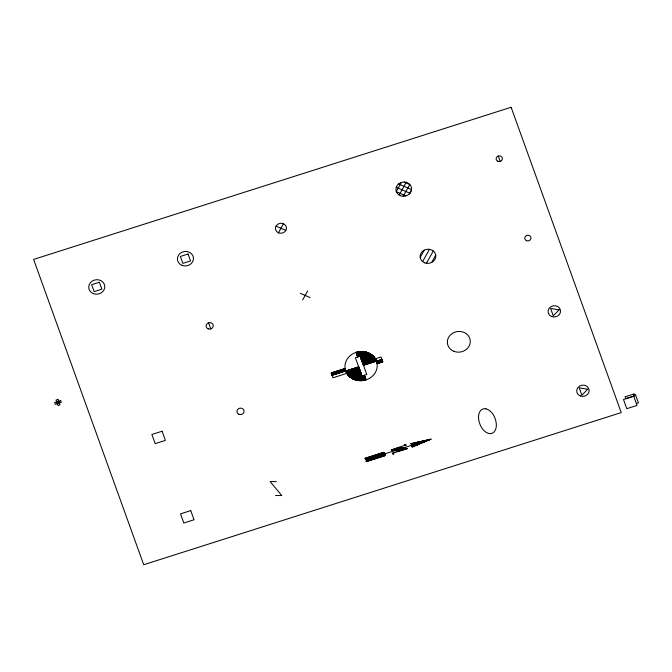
<?xml version="1.0" encoding="UTF-8"?>
<svg xmlns="http://www.w3.org/2000/svg" width="672" height="672" viewBox="0 0 672 672"><rect width="100%" height="100%" fill="white"/><g stroke="black" fill="none" stroke-linecap="round" stroke-linejoin="round"><path stroke-width="1.01" d="M393.733 452.894L393.338 453.961L392.372 453.348M383.628 452.382L365.207 458.48L383.704 452.592L365.282 458.69L384.014 452.726L365.593 458.825L384.09 452.936L365.669 459.035L384.476 453.281L366.055 459.379L384.787 453.415L366.366 459.514L384.863 453.625L366.442 459.724L366.106 461.698L384.838 455.734L385.165 453.76L383.628 452.382L364.896 458.346L366.442 459.724L385.014 454.045L366.517 459.934L385.09 454.255L366.358 460.219L385.006 454.742L366.274 460.715L384.922 455.238L366.265 461.42L384.838 455.734M392.482 453.768L392.801 453.197L393.103 454.037L393.028 453.121L393.33 453.961L393.263 453.046L393.565 453.886L393.683 452.903M412.331 445.108L411.995 447.082L431.054 439.135L410.785 443.73L412.331 445.108L412.465 446.93L414.725 445.973L412.079 446.586L417.228 444.948L412.238 446.3L419.261 444.066L412.163 446.09L421.529 443.108L412.322 445.805L424.024 442.075L412.247 445.595L426.762 440.975L412.406 445.318L429.257 439.942L412.331 445.108L428.173 439.824L412.255 444.898L425.519 440.437L411.944 444.763L423.1 440.966L411.869 444.553L420.689 441.504L411.558 444.419L418.034 442.117L411.482 444.209L415.615 442.655L411.172 444.074L412.969 443.268L411.02 443.654M278.426 232.789L283.483 223.734M302.652 299.956L307.7 290.9M396.304 191.579L401.402 182.431M399.151 195.006L406.216 182.347M403.234 196.224L409.794 184.464L404.258 182.053M409.172 194.107L411.508 189.916M420.185 257.418L424.225 250.177M422.604 261.618L429.467 249.312M426.426 263.298L433.306 250.967M431.651 262.466L435.733 255.142M57.364 403.704L59.287 403.091M357.176 352.061L356.143 352.397L357.781 356.941M356.185 352.514L358.47 351.784M356.227 352.64L359.285 351.666M356.269 352.758L359.94 351.59M356.32 352.884L360.503 351.548M356.362 353.002L360.998 351.532M356.404 353.128L361.452 351.523M356.446 353.254L361.872 351.523M356.496 353.371L362.267 351.532M356.538 353.497L362.636 351.548M356.58 353.615L362.981 351.574M356.622 353.741L363.317 351.607M356.672 353.858L363.938 351.683M356.756 354.102L364.232 351.725M356.798 354.228L364.518 351.767M356.849 354.346L364.795 351.817M356.891 354.472L365.056 351.868M356.933 354.589L365.316 351.918M356.975 354.715L365.568 351.977M357.025 354.841L365.812 352.036M357.067 354.959L366.047 352.094M357.109 355.085L366.274 352.162M357.151 355.202L366.5 352.229M357.193 355.328L366.719 352.296M357.244 355.446L367.139 352.43M357.328 355.69L367.349 352.498M357.37 355.816L367.55 352.573M357.42 355.933L367.744 352.649M357.462 356.059L367.937 352.724M357.504 356.177L368.122 352.8M357.546 356.303L368.306 352.876M357.596 356.429L368.491 352.951M357.638 356.546L368.668 353.035M357.68 356.672L368.844 353.111M357.722 356.79L369.012 353.195M369.18 353.279L355.396 357.706L361.998 376.026M360.2 356.278L369.348 353.363M360.242 356.395L369.667 353.531M360.335 356.639L369.827 353.615M360.377 356.765L369.978 353.707M360.419 356.882L370.129 353.791M360.469 357.008L370.28 353.884M360.511 357.126L370.432 353.968M360.553 357.252L370.574 354.06M360.595 357.378L370.717 354.152M360.646 357.496L370.852 354.245M360.688 357.622L370.994 354.337M360.73 357.739L371.129 354.43M360.772 357.865L371.263 354.522M360.822 357.983L371.389 354.614M360.864 358.109L371.65 354.808M360.948 358.352L371.776 354.9M360.998 358.47L371.902 355.001M361.04 358.596L372.019 355.093M361.082 358.714L372.145 355.194M361.124 358.84L372.263 355.295M361.175 358.966L372.38 355.387M361.217 359.083L372.49 355.488M361.259 359.209L372.607 355.589M361.301 359.327L372.716 355.69M361.343 359.453L372.826 355.79M361.393 359.57L372.935 355.891M361.435 359.696L373.145 356.101M361.519 359.94L373.246 356.202M361.57 360.058L373.346 356.303M361.612 360.184L373.447 356.412M361.654 360.301L373.548 356.513M361.696 360.427L373.649 356.622M361.746 360.553L373.741 356.723M361.788 360.671L373.834 356.832M361.83 360.797L373.926 356.941M361.872 360.914L374.018 357.05M361.922 361.04L374.111 357.151M361.964 361.158L374.195 357.26M362.006 361.284L374.287 357.37M362.048 361.402L374.455 357.588M362.141 361.645L374.539 357.697M362.183 361.771L374.615 357.806M362.225 361.889L374.699 357.916M362.275 362.015L374.774 358.033M362.317 362.141L374.85 358.142M362.359 362.258L374.926 358.252M362.401 362.384L375.001 358.369M362.452 362.502L375.077 358.478M362.494 362.628L375.152 358.596M362.536 362.746L375.22 358.705M345.097 368.474L331.212 372.901L332.976 377.782L359.57 369.272M362.578 362.872L381.007 357.034L382.771 361.914L377.068 363.728M331.246 372.994L345.114 368.567M362.628 362.989L375.43 359.05M331.33 373.237L345.156 368.827M362.712 363.233L375.488 359.167M331.38 373.355L345.181 368.962M362.754 363.359L375.556 359.276M331.422 373.481L345.206 369.088M362.804 363.476L375.623 359.394M331.464 373.598L345.232 369.214M362.846 363.602L375.682 359.512M331.506 373.724L345.257 369.34M362.888 363.728L375.74 359.629M331.556 373.842L345.29 369.466M362.93 363.846L375.799 359.747M331.598 373.968L345.316 369.592M362.972 363.972L375.858 359.864M331.64 374.086L345.349 369.718M363.023 364.09L375.917 359.982M331.682 374.212L345.383 369.844M363.065 364.216L375.976 360.1M331.733 374.338L345.416 369.97M363.107 364.333L376.026 360.217M331.775 374.455L345.45 370.096M363.149 364.459L376.085 360.335M331.817 374.581L345.484 370.222M363.199 364.577L376.135 360.461M331.859 374.699L345.517 370.348M363.241 364.703L376.236 360.696M331.951 374.942L345.601 370.591M363.325 364.946L376.286 360.822M331.993 375.068L345.643 370.717M363.376 365.064L376.328 360.94M332.035 375.186L345.685 370.843M363.418 365.19L376.379 361.057M332.086 375.312L358.697 366.862M363.46 365.316L381.889 359.47L376.463 361.301M345.769 371.087L358.73 366.954M345.811 371.204L358.772 367.08M376.505 361.427L381.965 359.688M345.862 371.33L358.814 367.198M376.547 361.553L382.015 359.806M345.912 371.448L358.865 367.324M376.589 361.67L382.057 359.932M345.962 371.566L358.907 367.441M376.631 361.796L382.099 360.058M346.013 371.692L358.949 367.567M376.664 361.922L382.141 360.175M346.063 371.809L358.991 367.685M376.706 362.048L382.192 360.301M346.114 371.927L359.041 367.811M376.74 362.174L382.234 360.419M346.164 372.044L359.125 368.054M376.807 362.418L382.318 360.662M346.282 372.288L359.167 368.18M376.832 362.544L382.368 360.788M346.34 372.406L359.218 368.298M376.866 362.678L382.41 360.906M346.399 372.523L359.26 368.424M376.9 362.804L382.452 361.032M346.458 372.632L359.302 368.542M376.925 362.93L382.494 361.15M346.517 372.75L359.344 368.668M376.95 363.056L382.536 361.276M346.584 372.868L359.394 368.785M376.975 363.182L382.586 361.402M346.643 372.985L359.436 368.911M377 363.317L382.628 361.519M346.71 373.103L359.478 369.029M377.026 363.443L382.67 361.645M346.777 373.212L359.52 369.155M377.042 363.569L382.712 361.763M346.912 373.447L359.612 369.398M346.987 373.556L359.696 369.642M347.13 373.783L359.747 369.768M347.206 373.892L359.789 369.886M347.281 374.01L359.831 370.012M347.357 374.119L359.873 370.129M347.432 374.228L359.923 370.255M347.508 374.346L359.965 370.373M347.592 374.455L360.007 370.499M347.676 374.564L360.049 370.616M347.76 374.674L360.091 370.742M347.844 374.783L360.142 370.86M347.928 374.892L360.184 370.986M348.02 375.001L360.226 371.112M348.104 375.11L360.318 371.356M348.289 375.32L360.36 371.473M348.382 375.43L360.402 371.599M348.474 375.53L360.444 371.717M348.575 375.64L360.494 371.843M348.667 375.74L360.536 371.96M348.768 375.85L360.578 372.086M348.869 375.95L360.62 372.204M348.97 376.051L360.671 372.33M349.079 376.16L360.713 372.448M349.18 376.261L360.755 372.574M349.289 376.362L360.797 372.7M349.398 376.463L360.847 372.817M349.507 376.564L360.931 373.061M349.734 376.765L360.973 373.187M349.852 376.866L361.024 373.304M349.969 376.967L361.066 373.43M350.087 377.059L361.108 373.548M350.213 377.16L361.15 373.674M350.33 377.252L361.2 373.792M350.456 377.353L361.242 373.918M350.582 377.446L361.284 374.035M350.708 377.546L361.326 374.161M350.843 377.639L361.376 374.287M350.977 377.731L361.418 374.405M351.112 377.824L361.502 374.648M351.389 378.008L361.553 374.774M351.523 378.101L361.595 374.892M351.674 378.193L361.637 375.018M351.817 378.277L361.679 375.136M351.96 378.37L361.729 375.262M352.111 378.462L361.771 375.379M352.271 378.546L361.813 375.505M352.422 378.63L361.855 375.623M352.582 378.714L361.897 375.749M352.741 378.806L361.948 375.875M352.909 378.89L366.778 374.497L360.167 356.185M353.077 378.966L364.417 375.354M353.245 379.05L364.51 375.598M353.59 379.21L364.552 375.724M353.774 379.294L364.594 375.841M353.959 379.369L364.644 375.967M354.144 379.445L364.686 376.085M354.329 379.52L364.728 376.211M354.53 379.596L364.77 376.328M354.724 379.672L364.82 376.454M354.925 379.739L364.862 376.572M355.135 379.814L364.904 376.698M355.345 379.882L364.946 376.824M355.564 379.949L364.997 376.942M355.782 380.016L365.039 377.068M356.009 380.075L365.123 377.311M356.488 380.201L365.173 377.429M356.731 380.26L365.215 377.555M356.983 380.31L365.257 377.672M357.244 380.36L365.299 377.798M357.512 380.411L365.35 377.916M357.798 380.461L365.392 378.042M358.084 380.503L365.434 378.16M358.386 380.545L365.476 378.286M358.697 380.579L365.526 378.412M359.024 380.612L365.568 378.529M359.36 380.646L365.61 378.655M359.722 380.663L365.702 378.899M360.511 380.688L365.744 379.016M360.948 380.68L365.786 379.142M361.418 380.671L365.828 379.26M361.948 380.638L365.87 379.386M362.552 380.579L365.921 379.504M363.275 380.486L365.963 379.63M364.249 380.31L366.005 379.747M404.771 445.62L404.93 444.679L406.031 444.898L391.121 449.996L398.882 451.256M366.442 459.724L431.054 439.135M392.33 453.348L407.316 448.568L399.546 447.308L391.667 450.055L399.857 447.443L392.204 450.114L400.403 447.502L392.75 450.173L400.949 447.56L393.061 450.307L401.486 447.628L393.607 450.366L401.797 447.762L394.145 450.433L402.343 447.821L394.691 450.492L402.889 447.88L395.002 450.626L404.83 448.199L396.631 450.803L405.376 448.258L396.942 450.937L405.678 448.392L397.488 451.004L406.224 448.451L398.034 451.063L406.77 448.51L398.336 451.198L407.316 448.568M633.721 396.253L623.49 399.521L626.791 408.677L637.022 405.418L633.36 395.186L635.41 394.54L638.4 402.839L636.35 403.494M276.385 481.614L270.11 481.572L281.803 495.541L275.537 495.499M398.58 183.943L411.55 189.596M396.236 187.286L409.97 193.276M396.354 191.705L405.938 195.88M276.016 226.111L285.886 230.412M300.241 293.278L310.111 297.578M404.62 445.46L404.704 444.965L405.166 445.519L404.863 444.679L405.401 445.444L405.098 444.604L405.636 445.368L405.334 444.528L406.106 445.217M498.28 156.03L500.212 161.381M364.384 375.262L366.038 379.84M208.572 322.804L210.773 328.91M58.75 401.218L59.396 403.024M56.582 401.915L57.229 403.712M559.062 309.851L553.258 315.815L550.595 308.431L559.062 309.851M587.689 389.231L581.885 395.195L579.222 387.811L587.689 389.231M511.115 107.268L33.6 259.417L143.716 564.732L621.23 412.583L511.115 107.268M99.38 282.265L91.661 284.718L94.156 291.631L101.875 289.17L99.38 282.265M188.059 254.008L180.348 256.469L182.834 263.374L190.554 260.912L188.059 254.008M57.968 399.428L56.045 400.042L58.01 405.502L59.934 404.888L57.968 399.428M60.673 400.613L54.659 402.528L55.306 404.326L61.32 402.41L60.673 400.613M162.112 431.222L151.88 434.482L155.182 443.638L165.413 440.378L162.112 431.222M190.739 510.602L180.508 513.862L183.809 523.026L194.048 519.758L190.739 510.602M634.049 393.952L625.094 396.799L625.758 398.63L634.712 395.783L634.049 393.952M93.45 293.647A8.047 7.241 -8.2 0 0 104.756 286.02A8.047 7.241 -8.2 0 0 92.089 281.173A8.047 7.241 -8.2 0 0 93.45 293.647M182.137 265.39A8.047 7.241 -8.2 0 0 193.435 257.762A8.047 7.241 -8.2 0 0 180.776 252.916A8.047 7.241 -8.2 0 0 182.137 265.39M208.194 328.852A3.595 3.234 -8.2 0 0 213.242 325.45A3.595 3.234 -8.2 0 0 207.589 323.282A3.595 3.234 -8.2 0 0 208.194 328.852M239.03 414.338A3.595 3.234 -8.2 0 0 244.07 410.936A3.595 3.234 -8.2 0 0 238.417 408.769A3.595 3.234 -8.2 0 0 239.03 414.338M278.67 232.882A5.552 4.998 -8.2 0 0 286.465 227.623A5.552 4.998 -8.2 0 0 277.729 224.28A5.552 4.998 -8.2 0 0 278.67 232.882M354.43 379.562A16.162 14.549 -8.2 0 0 377.135 364.241A16.162 14.549 -8.2 0 0 351.691 354.505A16.162 14.549 -8.2 0 0 354.43 379.562M400.504 195.678A7.854 7.073 -8.2 0 0 411.55 188.236A7.854 7.073 -8.2 0 0 399.176 183.498A7.854 7.073 -8.2 0 0 400.504 195.678M424.729 262.844A7.854 7.073 -8.2 0 0 435.775 255.402A7.854 7.073 -8.2 0 0 423.402 250.664A7.854 7.073 -8.2 0 0 424.729 262.844M454.062 351.364A11.491 10.349 -8.2 0 0 470.215 340.469A11.491 10.349 -8.2 0 0 452.122 333.547A11.491 10.349 -8.2 0 0 454.062 351.364M485.99 408.878A4.78 4.301 -8.2 0 0 480.623 410.592A10.45 9.408 -8.2 0 0 478.85 414.271A16.615 14.96 -8.2 0 0 478.573 418.513A25.376 22.848 -8.2 0 0 482.118 428.35A16.615 14.96 -8.2 0 0 485.092 431.558A10.45 9.408 -8.2 0 0 488.872 433.474A4.78 4.301 -8.2 0 0 494.239 431.76A10.45 9.408 -8.2 0 0 496.003 428.081A16.615 14.96 -8.2 0 0 496.289 423.83A25.376 22.848 -8.2 0 0 495.146 418.715A18.631 16.775 -8.2 0 0 489.77 410.785A10.45 9.408 -8.2 0 0 485.99 408.878M497.834 161.272A3.142 2.831 -8.2 0 0 502.379 158.458A3.142 2.831 -8.2 0 0 497.524 156.383A3.142 2.831 -8.2 0 0 497.834 161.272M526.579 240.702A3.142 2.831 -8.2 0 0 530.998 237.728A3.142 2.831 -8.2 0 0 526.05 235.83A3.142 2.831 -8.2 0 0 526.579 240.702M551.72 316.579A6.266 5.636 -8.2 0 0 560.524 310.64A6.266 5.636 -8.2 0 0 550.662 306.869A6.266 5.636 -8.2 0 0 551.72 316.579M580.356 395.959A6.266 5.636 -8.2 0 0 589.151 390.029A6.266 5.636 -8.2 0 0 579.289 386.249A6.266 5.636 -8.2 0 0 580.356 395.959"/></g></svg>
